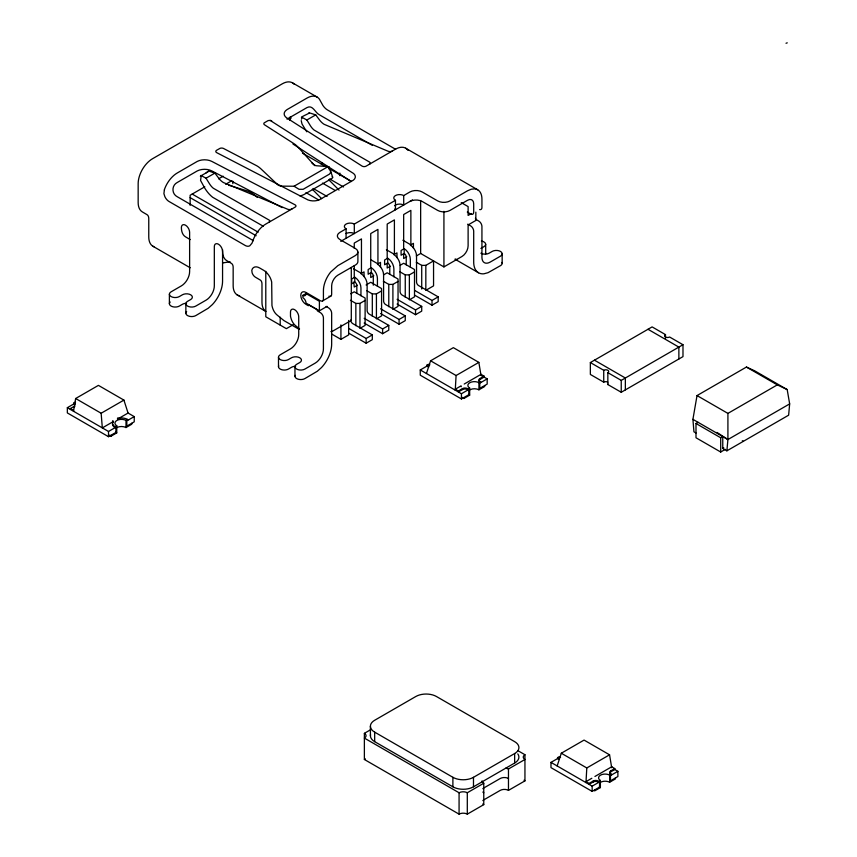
<?xml version="1.0" encoding="UTF-8"?>
<svg xmlns="http://www.w3.org/2000/svg" width="857" height="857" viewBox="0 0 857 857"><rect width="100%" height="100%" fill="white"/><g stroke="black" fill="none" stroke-linecap="round" stroke-linejoin="round"><path stroke-width="1.29" d="M487.172 378.88L479.759 383.154L479.759 388.382L487.172 384.107L487.172 378.88L480.991 375.312L478.849 362.382L456.085 375.527L455.26 390.16L455.26 389.217L461.13 385.832L461.13 386.775M609.648 773.592A3.578 2.068 0 0 1 610.677 771.9L614.79 769.522L614.79 768.568L611.705 766.79L611.705 767.743L609.563 754.813L586.799 767.958L585.974 782.591L585.974 781.648L591.844 778.263M726.875 450.836L727.914 439.545L727.914 413.395L777.31 384.879L787.187 389.581L789.661 403.893L788.633 415.184L726.875 450.836L722.762 448.457L722.762 436.577L720.705 437.766L696.002 423.497L696.002 437.766L720.705 452.025L725.333 449.347M134.238 416.609L126.825 420.883L126.825 426.111L134.238 421.837L134.238 416.609L128.057 413.042L123.911 400.101L98.416 385.371L75.652 398.516L73.509 411.264L73.509 410.31L70.424 408.532L70.424 409.475M696.002 433.01L693.945 431.821L692.917 419.341L697.03 395.57L746.436 367.053L754.674 370.813L787.187 389.581M426.443 373.523L430.589 360.797L453.353 347.653L478.849 362.382M557.157 765.954L561.303 753.228L584.067 740.084L609.563 754.813M201.149 176.231L200.559 180.473L204.834 188.261A23.375 12.523 63.3 0 0 212.611 197.239L263.27 226.216M301.418 119.177L301.996 117.998C298.836 117.291 309.216 113.788 309.323 112.813L315.719 114.892L319.693 120.173A11.687 7.199 56.4 0 0 324.16 124.329L388.114 151.25A3.128 1.66 -3.6 0 0 392.088 151.143L392.377 150.993M112.792 422.705L112.621 420.883L112.792 421.762A8.881 5.131 0 0 0 115.095 426.711L115.095 427.664A8.881 5.131 0 0 1 112.492 424.033M291.937 208.979L291.648 209.129A3.139 1.671 -3.6 0 1 287.673 209.247L223.366 182.52A11.698 7.242 56.1 0 1 218.878 178.374L214.882 173.114L209.097 171.121L200.367 176.21L201.395 176.006M208.465 171.036L206.183 172.846M308.552 113.445L309.323 112.813M268.884 222.284L269.141 222.124A3.128 1.66 -3.6 0 0 269.023 220.013L213.382 188.283A11.687 6.267 63.3 0 1 209.494 183.794L206.034 178.224L200.881 175.417M369.324 164.298L369.581 164.137A3.139 1.671 -3.6 0 0 369.474 162.016L314.165 130.093A11.698 6.224 63.6 0 1 310.298 125.593L306.87 120.001L301.739 117.184M286.988 119.134L306.956 107.607C312.741 104.383 315.065 112.685 319.307 114.742L372.388 145.379M206.034 178.224L214.882 173.114M306.87 120.001L315.719 114.892M204.802 186.783L190.136 195.257L190.136 205.316M218.567 178.845L223.152 176.199M225.648 184.266L231.819 180.698M279.896 185.883A7.381 4.478 57.4 0 0 281.289 186.14L294.047 186.237L328.07 166.59L330.159 169.568L332.612 177.099M479.641 209.558A4.371 2.517 60 0 0 481.934 207.437L481.934 199.113A20.375 11.762 -60 0 0 474.724 188.872L471.254 189.215L467.515 190.8L450.021 200.902A8.731 5.046 0 0 1 437.67 200.902L422.233 191.989A8.731 5.046 0 0 0 409.882 191.989L403.711 195.557A5.828 3.364 0 0 0 395.473 195.557A5.828 3.364 0 0 0 395.473 200.302L354.305 224.073A5.828 3.364 0 0 0 346.067 224.073A5.828 3.364 0 0 0 346.067 228.83L339.897 232.397A8.731 5.046 0 0 0 339.897 239.521L355.334 248.434A8.731 5.046 0 0 1 355.334 255.568L337.829 265.67L330.631 272.065A20.375 11.762 -60 0 0 323.421 290.63L323.421 298.954A4.371 2.517 60 0 1 320.336 300.732L305.928 292.408A7.274 4.199 60 0 0 300.786 295.386A7.274 4.199 60 0 0 305.928 304.299L308.006 305.499A1.286 0.739 60 0 0 308.906 304.974L316.961 309.613A1.286 0.739 60 0 0 317.861 311.187L320.336 312.612A4.371 2.517 60 0 1 323.421 317.968L323.421 348.863A11.644 6.727 -60 0 1 315.194 363.122L304.899 369.067A5.828 3.364 0 0 1 296.661 369.067A5.828 3.364 0 0 1 296.661 364.311L299.757 362.532A5.828 3.364 0 0 0 299.757 357.776A5.828 3.364 0 0 0 291.519 357.776L288.434 359.565A5.828 3.364 0 0 1 280.196 359.565A5.828 3.364 0 0 1 280.196 354.809L290.491 348.863A11.644 6.727 -60 0 0 298.718 334.605L298.718 316.779A5.828 3.364 60 0 0 294.604 309.645A5.828 3.364 60 0 0 290.491 312.023L290.491 316.212A34.966 20.182 -60 0 0 295.697 325.778L299.554 328.917M340.754 241.363L412.538 199.906M75.041 404.547A3.578 2.068 0 0 0 73.927 403.893L73.927 402.94L75.566 401.987M67.339 407.696L108.507 431.467L115.92 427.182L115.92 432.41L108.507 436.695L67.339 412.924L67.339 407.696L74.741 403.411M70.424 408.532L74.538 406.154A3.578 2.068 0 0 0 74.891 405.918M327.106 306.345L319.393 310.802L306.013 303.078A4.371 2.517 60 0 0 302.917 297.733L302.917 295.354L306.228 293.437M75.652 398.516L101.147 413.245L123.911 400.101M354.777 277.24L351.691 279.018L351.691 283.774L354.777 281.985L354.777 277.24A8.731 5.046 60 0 1 360.947 287.931L360.947 295.772M371.242 267.727L368.156 269.516L368.156 274.261L371.242 272.483L371.242 267.727A8.731 5.046 60 0 1 377.423 278.429L377.423 286.27M387.707 258.225L384.622 260.003L384.622 264.759L387.707 262.97L387.707 258.225A8.731 5.046 60 0 1 393.888 268.916L393.888 276.757M404.183 248.712L401.087 250.49L401.087 255.247L404.183 253.468L404.183 248.712A8.731 5.046 60 0 1 410.353 259.414L410.353 267.255M471.425 213.522L468.115 215.428L468.115 206.591L461.259 202.627M113.52 421.44L102.326 427.9L101.147 413.245M117.987 418.859L128.057 413.042M322.521 300.946L330.759 296.19M357.348 285.263L354.262 287.041L353.791 282.017M373.813 275.75L370.727 277.529L370.727 272.783M390.289 266.238L387.193 268.027L387.193 263.27M406.754 256.736L403.668 258.514L403.668 253.768M115.095 426.711L116.745 425.758A6.556 3.782 0 0 1 116.841 420.466A6.556 3.782 0 0 1 126 420.412L127.65 419.459L127.65 420.412M293.126 324.76L286.367 328.66L265.788 316.779L265.788 271.315M350.792 293.801L354.262 291.798L365.114 298.054L365.114 325.392L359.961 328.36L359.961 303.41L365.114 300.432M366.1 284.963L370.727 282.285L381.579 288.552L381.579 315.89L376.427 318.858L376.427 293.897L381.579 290.93M383.722 274.786L387.193 272.783L398.044 279.039L398.044 306.377L392.902 309.345L392.902 284.395L398.044 281.417M400.187 265.274L403.668 263.27L414.509 269.537L414.509 296.865L409.367 299.843L409.367 274.883L414.509 271.915M416.298 255.975L420.648 253.468L443.926 266.913L461.944 256.511A8.731 5.046 -60 0 0 468.115 245.809L468.115 224.93L475.839 220.474L475.839 212.161M787.251 42.85L786.019 43.246M108.914 435.035L110.971 436.213L116.745 432.892L116.745 425.758M115.813 428.371A6.556 3.782 0 0 1 126 427.547L131.764 424.215L131.764 423.262M425.833 265.37L433.556 260.914L433.556 285.874L425.833 290.33L425.833 265.37L421.719 265.37L416.298 262.242M480.895 248.444L483.991 246.655A5.828 3.364 0 0 0 481.377 241.031M331.788 334.08L340.925 339.361L348.638 334.905L348.638 320.454M348.853 328.488L366.143 338.461L372.313 334.905L372.313 339.651L366.143 343.218L348.853 333.234M364.161 318.311L382.608 328.959L388.778 325.392L388.778 330.149L382.608 333.716L364.161 323.068M380.626 308.799L399.073 319.447L405.254 315.89L405.254 320.636L399.073 324.203L380.626 313.555M397.102 299.297L415.538 309.945L421.719 306.377L421.719 311.134L415.538 314.701L397.102 304.053M414.724 290.448L432.014 300.432L438.184 296.865L438.184 301.621L432.014 305.188L414.724 295.204M428.693 366.967A8.881 5.131 0 0 1 426.85 366.153L426.85 365.211L428.5 364.257A6.556 3.782 0 0 0 429.86 364.836M420.262 369.956L461.441 393.727L468.843 389.453L468.843 394.681L461.441 398.955L420.262 375.195L420.262 369.956L427.675 365.682M464.215 384.043L480.991 374.359L484.076 376.137L484.076 377.091L479.963 379.469A3.578 2.068 0 0 0 479.213 381.751M455.26 389.217L458.345 390.996L462.469 388.617A3.578 2.068 0 0 1 468.018 388.982L469.668 388.028A6.556 3.782 0 0 1 469.775 382.736A6.556 3.782 0 0 1 478.934 382.683L480.584 381.729A3.578 2.068 0 0 1 479.963 378.515L484.076 376.137M468.018 388.982L468.018 389.924A3.578 2.068 0 0 0 462.469 389.571L458.345 391.949L458.345 390.996M461.848 397.294L463.905 398.484L469.668 395.152L469.668 388.028M468.747 390.642A6.556 3.782 0 0 1 478.934 389.806L484.698 386.486L484.698 385.532M607.849 382.168A2.914 1.682 0 0 0 603.735 382.168L590.355 374.445L590.355 362.554L652.113 326.903L665.493 334.626L665.493 338.59M607.849 372.656L621.239 380.39L682.986 344.728L682.986 356.619L621.239 392.27L607.849 384.547L607.849 372.656A2.914 1.682 0 0 0 607.849 370.288A2.914 1.682 0 0 0 603.735 370.288L590.355 362.554M696.002 423.497L698.059 422.308M692.917 419.341L727.914 439.545L789.661 403.893M722.762 448.457L723.79 447.868M482.062 780.877A5.828 3.364 0 0 0 482.266 781.745L483.766 783.244L483.766 804.637L467.301 814.15A5.828 3.364 0 0 0 459.073 814.15L364.375 759.484L364.375 733.335L370.963 729.532M374.67 732.146L452.892 777.31A14.558 8.399 0 0 0 473.482 777.31L514.65 753.539A14.558 8.399 0 0 0 514.65 741.648L436.427 696.495A14.558 8.399 0 0 0 415.838 696.495L374.67 720.266A14.558 8.399 0 0 0 374.67 732.146L374.67 741.659L452.892 786.812A14.558 8.399 0 0 0 473.482 786.812L514.65 763.041A14.558 8.399 0 0 0 517.799 753.892M364.375 733.335A5.828 3.364 0 0 1 364.375 738.091L459.073 792.757A5.828 3.364 0 0 1 467.301 792.757L483.766 783.244M505.866 768.118L508.469 768.986L524.945 759.484A5.828 3.364 0 0 1 524.945 754.728L518.014 750.721M559.407 759.409A8.881 5.131 0 0 1 557.564 758.584L557.564 757.642L559.214 756.688A6.556 3.782 0 0 0 560.574 757.267M550.976 762.387L592.155 786.158L599.557 781.884L599.557 787.112L592.155 791.386L550.976 767.626L550.976 762.387L558.389 758.113M482.845 800.588A5.828 3.364 0 0 1 483.766 799.892L500.242 790.379A5.828 3.364 0 0 1 508.469 790.379L524.945 780.877L524.945 754.728M594.929 776.474L611.705 766.79M585.974 781.648L589.059 783.427L593.183 781.048A3.578 2.068 0 0 1 598.743 781.413L600.382 780.459A6.556 3.782 0 0 1 600.489 775.167A6.556 3.782 0 0 1 609.648 775.114L611.298 774.16A3.578 2.068 0 0 1 610.677 770.946L614.79 768.568M598.743 781.413L598.743 782.355A3.578 2.068 0 0 0 593.183 782.002L589.059 784.38L589.059 783.427M617.886 771.311L610.473 775.585L610.473 780.813L617.886 776.538L617.886 771.311L614.79 769.522M600.382 780.459L600.382 787.583L594.619 790.915L594.619 789.961M600.489 782.302A6.556 3.782 0 0 1 609.648 782.237L615.412 778.917L615.412 777.963M270.694 120.451L268.198 120.558L264.202 122.862A2.914 1.682 0 0 0 264.663 124.886L293.951 143.655A18.318 10.005 62.5 0 1 298.365 147.49L312.709 163.441A7.381 4.028 62.5 0 0 316.576 165.765L328.07 166.59M399.823 271.755L405.254 274.883L409.367 274.883M383.358 281.257L388.778 284.395L392.902 284.395M366.892 290.769L372.313 293.897L376.427 293.897M350.427 300.271L355.848 303.41L359.961 303.41M270.041 120.344L353.566 173.5A9.738 5.624 0 0 1 353.32 180.195L319.468 199.745A9.738 5.624 0 0 1 307.877 199.885L216.639 152.61A2.892 1.671 0 0 1 216.639 150.254L220.163 148.282A2.914 1.682 0 0 1 223.677 148.55L256.179 165.465A18.318 11.109 57.4 0 1 261.085 169.011L276.993 184.062A7.381 4.478 57.4 0 0 277.7 184.662M271.123 120.569L271.701 120.826M282.157 207.587L211.818 170.918A10.83 6.256 0 0 0 197.239 170.95L177.27 182.477C171.529 185.337 171.529 193.886 177.27 196.746L253.436 240.71M292.441 82.829L317.144 97.087M405.661 148.197L477.713 189.793M395.623 149.289L327.545 109.985A8.699 4.328 53.9 0 1 322.939 105.507L319.436 99.208A20.375 11.762 -60 0 0 306.956 98.094L286.988 109.632A10.83 6.256 0 0 0 286.924 118.041L362.093 166.097A2.775 1.596 0 0 0 366.11 166.151L395.473 149.204A20.375 11.762 -60 0 1 407.953 150.318M746.436 367.053L777.31 384.879M467.279 212.054L470.611 213.971A4.371 2.517 60 0 0 473.696 212.193L473.696 203.87A8.731 5.046 -60 0 0 467.515 200.302L450.021 210.404A8.731 5.046 0 0 1 437.67 210.404L422.233 201.491A8.731 5.046 0 0 0 409.882 201.491M682.986 344.728L669.606 337.005A2.914 1.682 0 0 1 665.493 337.005A2.914 1.682 0 0 1 665.493 334.626M647.999 329.281L678.873 347.106L678.873 358.997M302.457 153.135L325.617 166.504M328.831 168.368L351.081 181.213M329.656 178.942L343.528 186.955M697.03 395.57L727.914 413.395M454.938 259.157L478.517 272.772M322.457 183.109L335.173 190.447M313.191 188.454L327.063 196.467M402.865 240.228L410.867 244.845L410.867 210.383L403.668 214.539L403.668 249.012M742.323 440.734L743.351 441.334M305.981 192.611L318.697 199.96M594.469 360.186L625.353 378.012L625.353 389.892M386.4 249.741L394.402 254.358L394.402 219.895L387.193 224.052L387.193 258.514M438.184 296.865L418.591 285.552A2.914 1.682 60 0 1 416.534 281.985L416.534 255.847A8.731 5.046 60 0 0 410.353 245.145L413.438 243.367L413.438 248.123M371.07 259.907L377.937 263.87L377.937 229.397L370.727 233.554L370.727 268.027M421.719 306.377L402.126 295.065A2.914 1.682 60 0 1 400.058 291.498L400.058 265.349A8.731 5.046 60 0 0 393.888 254.658L396.973 252.869L396.973 257.625M353.459 268.755L361.461 273.372L361.461 238.91L354.262 243.067L354.262 248.369M405.254 315.89L385.65 304.567A2.914 1.682 60 0 1 383.593 301.011L383.593 274.861A8.731 5.046 60 0 0 377.423 264.16L380.508 262.381L380.508 267.138M192.193 194.068L258.193 232.172M190.136 197.635L256.136 235.739M388.778 325.392L369.185 314.08A2.914 1.682 60 0 1 367.128 310.513L367.128 284.363A8.731 5.046 60 0 0 360.947 273.672L364.043 271.883L364.043 276.64M430.589 360.797L456.085 375.527M326.099 306.431L328.574 307.867A4.371 2.517 60 0 1 331.659 313.212L331.659 344.107A23.289 13.444 -60 0 1 321.493 367.546L317.336 371.231L304.899 378.58A5.828 3.364 0 0 1 297.872 379.115A5.828 3.364 0 0 1 295.162 375.334M372.313 334.905L352.72 323.582A2.914 1.682 60 0 1 350.663 320.025M298.964 329.259L283.913 320.572L277.165 315.076A34.966 20.182 -60 0 1 271.958 305.51L271.68 281.985A11.644 6.727 60 0 0 263.731 270.341L259.607 267.962A11.644 6.727 60 0 0 252.483 268.605L251.797 270.341L252.129 272.847A20.375 11.762 -60 0 0 255.547 277.272L260.196 280.003A8.731 5.046 -60 0 1 261.974 283.988L261.974 302.339A20.375 11.762 -60 0 0 265.906 311.487L237.089 294.851M152.685 246.12L190.233 267.791M561.303 753.228L586.799 767.958M190.2 239.596L185.562 236.864A20.375 11.762 -60 0 1 181.384 227.555A5.828 3.364 60 0 1 185.508 225.187A5.828 3.364 60 0 1 189.622 232.311L189.622 271.615A11.644 6.727 -60 0 1 181.384 285.874L171.1 291.819A5.828 3.364 0 0 0 171.1 296.576A5.828 3.364 0 0 0 179.327 296.576L182.412 294.787A5.828 3.364 0 0 1 190.65 294.787A5.828 3.364 0 0 1 190.65 299.543L187.565 301.321A5.828 3.364 0 0 0 187.565 306.078A5.828 3.364 0 0 0 195.792 306.078L206.087 300.143A11.644 6.727 -60 0 0 214.325 285.874L214.325 246.58A5.828 3.364 60 0 1 218.439 244.202A5.828 3.364 60 0 1 222.563 251.326A20.375 11.762 -60 0 0 226.73 260.624L231.369 263.356A8.731 5.046 -60 0 1 233.158 267.352L233.158 285.702A20.375 11.762 -60 0 0 239.649 295.847M292.987 144.03L351.241 181.513M716.934 432.41L727.914 439.545M294.047 186.237L299.018 189.29L303.132 189.311L329.559 174.057L330.652 172.353L330.159 169.568M328.799 179.766L339.029 190.093M312.334 189.268L321.632 198.663M301.225 120.623L301.996 123.933L305.67 130.039A23.396 12.459 63.6 0 0 306.827 131.807M720.705 437.766L720.705 452.025M621.239 380.39L621.239 392.27M611.298 774.16L611.298 775.114A3.578 2.068 0 0 1 610.495 774.707M610.677 770.946L610.677 771.9M609.648 775.114L609.648 782.237M603.735 370.288L603.735 382.168M593.183 781.048L593.183 782.002M592.155 786.158L592.155 791.386M514.65 753.539L514.65 763.041M508.469 768.986L508.469 790.379M502.159 253.79L502.159 263.292M485.694 244.277L485.694 253.79A5.828 3.364 0 0 0 485.49 252.922M480.991 374.359L480.991 375.312M480.584 381.729L480.584 382.683A3.578 2.068 0 0 1 480.156 382.49M479.963 378.515L479.963 379.469M478.934 382.683L478.934 389.806M473.482 777.31L473.482 786.812M467.301 792.757L467.301 814.15M463.905 397.53L463.905 398.484M462.469 388.617L462.469 389.571M461.441 393.727L461.441 398.955M459.073 792.757L459.073 814.15M452.892 777.31L452.892 786.812M443.926 211.315L443.926 266.913M432.014 300.432L432.014 305.188M421.719 265.37L421.719 289.023M420.648 200.527L420.648 253.468M415.538 309.945L415.538 314.701M406.239 264.877L406.239 257.036A2.914 1.682 60 0 0 404.183 253.468M405.254 274.883L405.254 297.218M403.711 195.557L403.711 205.059A5.828 3.364 0 0 0 394.552 205.755M399.073 319.447L399.073 324.203M395.473 200.302L395.473 209.815A5.828 3.364 0 0 1 394.552 209.119M389.774 274.379L389.774 266.538A2.914 1.682 60 0 0 387.707 262.97M388.778 284.395L388.778 306.72M382.608 328.959L382.608 333.716M373.298 285.199L373.298 276.05A2.914 1.682 60 0 0 371.242 272.483M372.313 293.897L372.313 316.233M370.406 726.2L370.406 735.713M366.143 338.461L366.143 343.218M357.894 252.001L357.894 261.514A8.731 5.046 0 0 1 355.334 265.081L337.829 275.183A8.731 5.046 -60 0 0 331.659 285.874L331.659 294.197A4.371 2.517 60 0 1 328.97 296.179M356.833 293.394L356.833 285.552A2.914 1.682 60 0 0 354.777 281.985M355.848 303.41L355.848 325.735M354.305 224.073L354.305 233.586A5.828 3.364 0 0 0 346.067 233.586M354.262 265.606L354.262 277.529M351.295 267.448L351.295 320.389L333.287 330.791A8.731 5.046 -60 0 1 330.92 331.605M346.067 228.83L346.067 238.332M340.925 324.91L340.925 339.361M339.897 173.071L339.897 175.685M329.292 166.933L329.292 169.547M319.393 310.802L319.393 301.289L306.013 293.565A4.371 2.517 60 0 1 302.917 295.354M294.958 366.689L294.958 376.202M280.196 317.219L280.196 325.092M278.493 357.187L278.493 366.689M232.847 181.288L232.847 183.666M222.563 249.676L222.563 281.117A23.289 13.444 -60 0 1 212.397 304.556L208.24 308.241L195.792 315.59A5.828 3.364 0 0 1 188.133 315.879A5.828 3.364 0 0 1 186.633 311.53M185.862 303.699L185.862 313.212M169.386 294.197L169.386 303.699M126 420.412L126 427.547M117.559 418.987L117.559 418.034L119.069 418.13A8.881 5.131 0 0 1 127.65 419.459M113.188 421.216L113.188 422.158M110.971 435.27L110.971 436.213M108.507 431.467L108.507 436.695M74.538 406.154L74.538 407.096M365.307 758.788A5.828 3.364 0 0 1 364.375 759.484M524.945 780.877A5.828 3.364 0 0 1 524.013 780.181M374.67 741.659A14.558 8.399 0 0 1 370.535 734.61M483.766 804.637A5.828 3.364 0 0 1 482.845 803.941M483.766 792.757A5.828 3.364 0 0 1 482.845 792.061M482.845 788.697A5.828 3.364 0 0 1 483.766 788.001L500.242 778.499A5.828 3.364 0 0 1 508.469 778.499M600.382 787.583A6.556 3.782 0 0 1 599.386 786.801M559.407 758.456A8.881 5.131 0 0 1 557.564 757.642M609.927 774.182A3.578 2.068 0 0 1 609.745 773.892M116.745 432.892A6.556 3.782 0 0 1 115.738 432.11M73.927 402.94A3.578 2.068 0 0 1 75.041 403.593M469.668 395.152A6.556 3.782 0 0 1 468.672 394.37M428.693 366.025A8.881 5.131 0 0 1 426.85 365.211M608.32 384.193A2.914 1.682 0 0 1 607.849 384.547M311.98 163.044A28.849 16.658 60 0 1 314.862 165.68M257.304 197.442A28.849 16.658 60 0 0 246.452 190.672L229.708 185.508A3.664 2.121 60 0 0 228.68 185.498M475.464 218.107A1.286 0.739 60 0 0 476.363 219.671L478.838 221.106A4.371 2.517 60 0 1 481.934 226.452L481.934 257.357A11.644 6.727 -60 0 0 490.161 262.103L500.456 256.168A5.828 3.364 0 0 0 500.456 251.412A5.828 3.364 0 0 0 492.218 251.412L489.133 253.19A5.828 3.364 0 0 1 480.895 253.19M332.162 176.874A5.496 1.414 -19.2 0 1 331.873 178.46L303.978 194.56A5.496 1.414 -19.2 0 1 299.993 195.932M279.157 185.583A7.381 4.478 57.4 0 1 278.064 184.93M278.686 365.821A5.828 3.364 0 0 0 281.407 369.603A5.828 3.364 0 0 0 288.434 369.067L291.519 367.289A5.828 3.364 0 0 1 295.633 366.303M186.537 303.314A5.828 3.364 0 0 0 182.412 304.299L179.327 306.078A5.828 3.364 0 0 1 171.668 306.367A5.828 3.364 0 0 1 170.168 302.018M321.375 164.544A16.454 9.502 -60 0 1 321.836 162.616M222.895 262.949A29.117 16.808 0 0 1 230.319 262.006M501.966 262.424A5.828 3.364 0 0 1 500.456 265.67L488.019 272.697L483.862 273.801A23.289 13.444 -60 0 1 473.696 262.103L473.696 231.208A4.371 2.517 60 0 0 470.611 225.862L468.136 224.427A1.286 0.739 60 0 1 467.783 224.148M294.058 84.115A20.375 11.762 -60 0 0 282.253 83.836L152.567 158.706A20.375 11.762 -60 0 0 138.159 183.666L138.159 202.606A20.375 11.762 -60 0 0 142.326 211.904L146.975 214.636A8.731 5.046 -60 0 1 148.764 218.621L148.764 236.971A20.375 11.762 -60 0 0 153.906 246.741M290.223 116.873A8.731 5.046 -60 0 1 289.591 120.376M291.037 117.763A13.101 7.563 -60 0 1 290.823 118.534M457.231 259.564A23.289 13.444 -60 0 1 455.431 259.21M164.362 189.933L163.912 193.661L164.908 196.746A8.699 5.635 67 0 0 169.033 201.491L245.198 245.466A8.699 5.635 67 0 0 249.805 245.766L252.012 243.142L253.308 239.596A20.375 11.762 -60 0 1 265.788 224.073L295.151 207.115A2.775 1.596 0 0 0 295.044 204.802L211.818 161.405A10.83 6.256 0 0 0 197.239 161.437L177.27 172.975A20.375 11.762 -60 0 0 164.79 188.497L164.362 189.933"/></g></svg>
